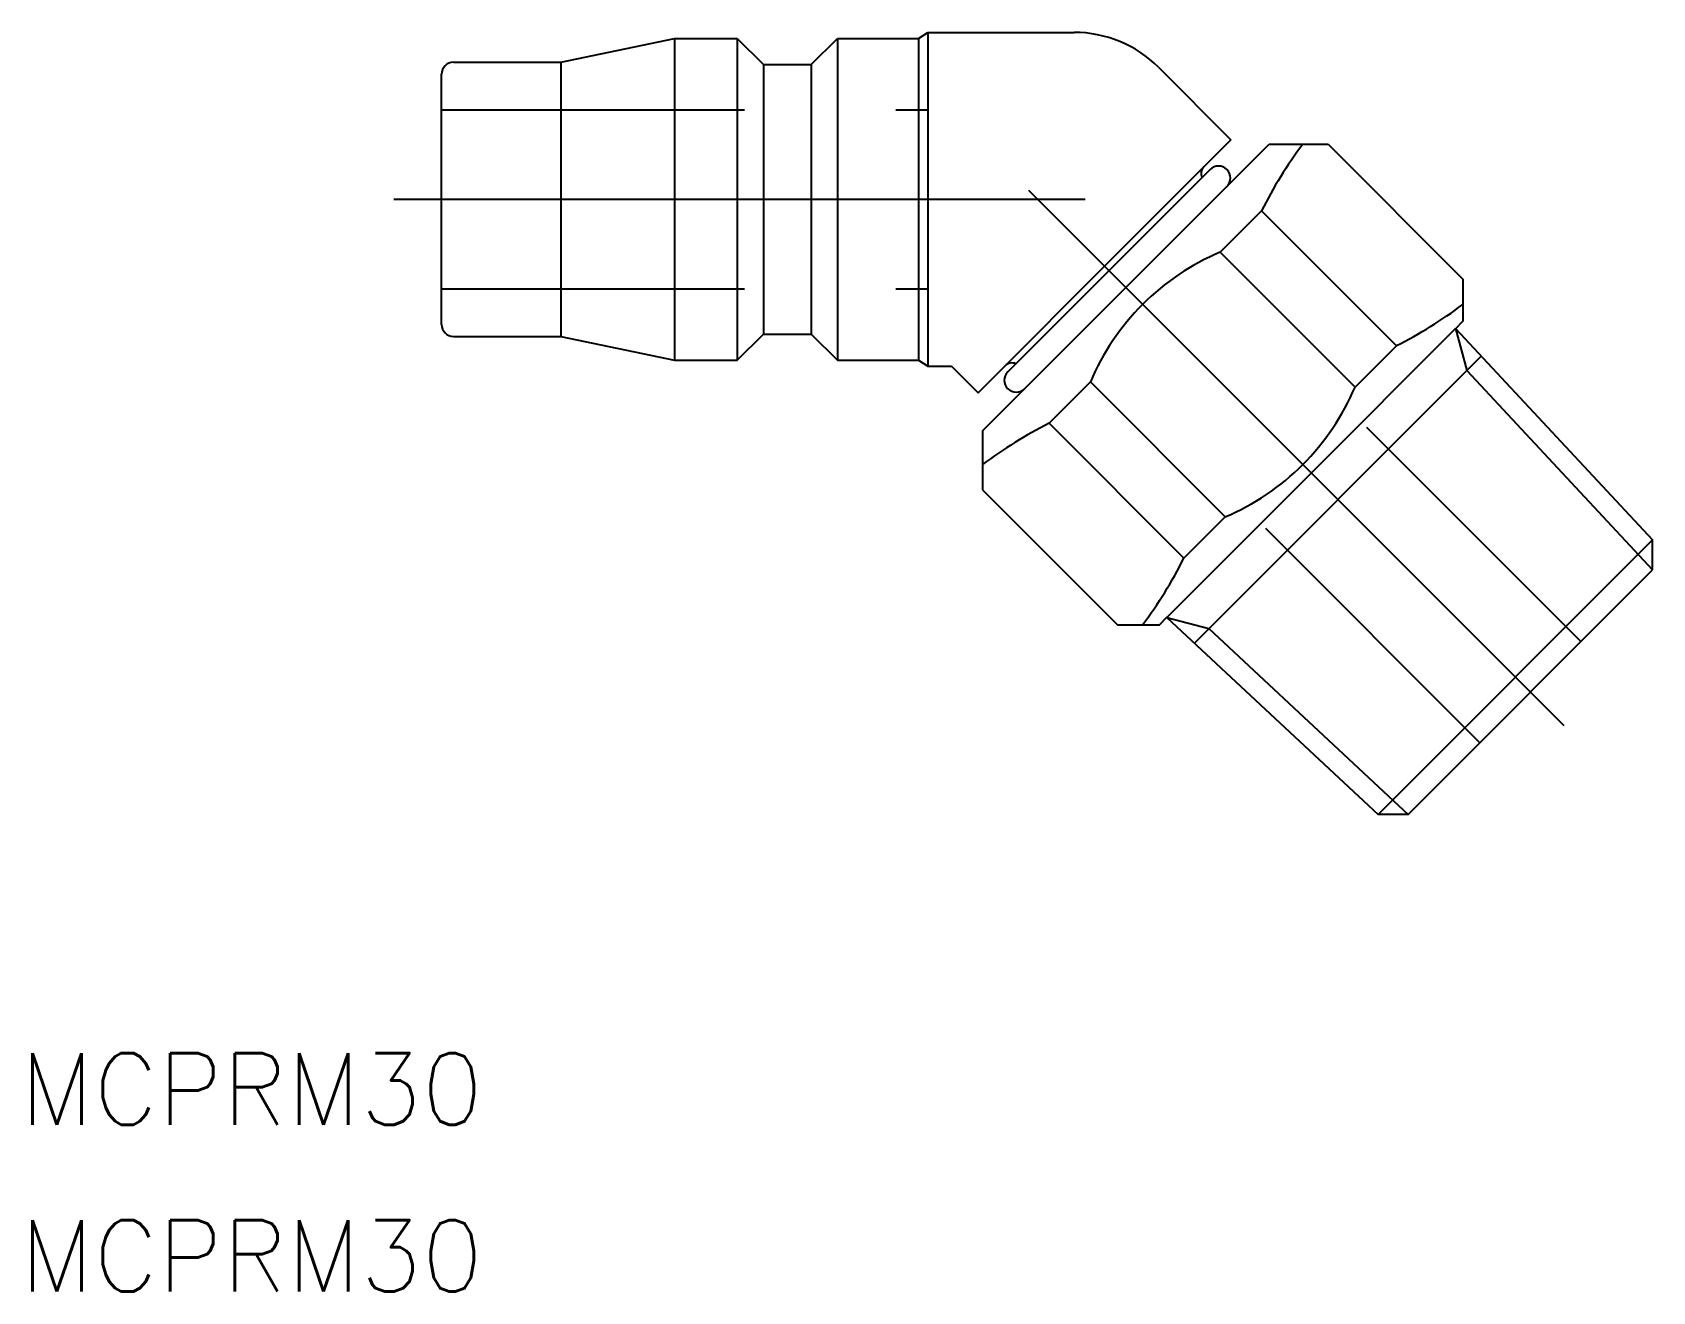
# Model space of a CAD drawing. Extents: x -17.2 to 50.8, y -45.8 to 7.
import ezdxf

# ---------------------------------------------------------------- set-up
doc = ezdxf.new("R2010")
doc.units = 0
doc.linetypes.add('CENTER', pattern=[50.8, 31.75, -6.35, 6.35, -6.35])
doc.linetypes.add('DASHED', pattern=[19.05, 12.7, -6.35])
doc.layers.get('0').update_dxf_attribs({"linetype": 'CONTINUOUS'})
doc.layers.add('CENTER', color=1, linetype='CENTER')
doc.styles.get("Standard").update_dxf_attribs({"font": 'txt.shx', "height": 3, "bigfont": 'bigfont.shx'})

msp = doc.modelspace()

# ---------------------------------------------------------------- linework, layer by layer
at = {"color": 7, "linetype": 'CONTINUOUS'}
for p, q in [((20, 6.75), (20.4, 7)), ((20.4, 7), (20.4, -7)), ((20.4, 7), (26.536, 7)), ((5, 5.75), (9.765, 6.75)), ((9.765, 6.75), (9.765, -6.75)), ((9.765, 6.75), (12.4, 6.75)), ((12.4, 6.75), (12.4, -6.75)), ((12.4, 6.75), (13.5, 5.65)), ((15.5, 5.65), (16.6, 6.75)), ((16.6, 6.75), (16.6, -6.75)), ((16.6, 6.75), (20, 6.75)), ((20, 6.75), (20, -6.75)), ((0.5, 5.75), (5, 5.75)), ((5, 5.75), (5, -5.75)), ((13.5, 5.65), (13.5, -5.65)), ((13.5, 5.65), (15.5, 5.65)), ((15.5, 5.65), (15.5, -5.65)), ((30.071, 5.536), (33.111, 2.496)), ((0, -5.25), (0, 5.25)), ((22.69, -9.711), (34.711, 2.31)), ((33.111, 2.496), (27.808, -2.808)), ((33.111, 2.496), (31.98, 1.364)), ((34.711, 2.31), (37.185, 2.31)), ((37.185, 2.31), (42.842, -3.347)), ((32.236, 1.25), (27.993, -2.993)), ((31.899, 0.913), (31.899, 0.913)), ((32.659, -2.216), (34.394, -0.481)), ((34.394, -0.481), (40.051, -6.138)), ((40.051, -6.138), (34.394, -0.481)), ((38.316, -7.873), (32.659, -2.216)), ((32.659, -2.216), (38.316, -7.873)), ((23.289, -7.326), (27.808, -2.808)), ((23.75, -7.236), (27.993, -2.993)), ((42.842, -3.347), (42.842, -5.114)), ((42.522, -5.435), (36.478, -11.478)), ((42.842, -5.114), (42.516, -5.44)), ((42.533, -5.423), (50.8, -14.287)), ((0.5, -5.75), (5, -5.75)), ((5, -5.75), (9.765, -6.75)), ((12.4, -6.75), (13.5, -5.65)), ((13.5, -5.65), (15.5, -5.65)), ((15.5, -5.65), (16.6, -6.75)), ((9.765, -6.75), (12.4, -6.75)), ((16.6, -6.75), (20, -6.75)), ((20, -6.75), (20.4, -7)), ((31.578, -18.61), (43.61, -6.578)), ((38.316, -7.873), (40.051, -6.138)), ((20.4, -7), (21.393, -7)), ((21.393, -7), (22.504, -8.111)), ((22.504, -8.111), (23.636, -6.98)), ((27.216, -7.659), (25.481, -9.394)), ((32.873, -13.316), (27.216, -7.659)), ((27.216, -7.659), (32.873, -13.316)), ((25.481, -9.394), (31.138, -15.051)), ((31.138, -15.051), (25.481, -9.394)), ((22.69, -9.711), (22.69, -12.185)), ((30.435, -17.522), (36.478, -11.478)), ((22.69, -12.185), (28.347, -17.842)), ((32.873, -13.316), (31.138, -15.051)), ((50.8, -14.287), (39.287, -25.8)), ((50.8, -15.542), (50.8, -14.287)), ((40.542, -25.8), (50.8, -15.542)), ((30.114, -17.842), (30.44, -17.516)), ((30.423, -17.533), (39.287, -25.8)), ((28.347, -17.842), (30.114, -17.842)), ((40.542, -25.8), (39.287, -25.8))]:
    msp.add_line(p, q, dxfattribs=at)
at = {"color": 3, "linetype": 'DASHED'}
for p, q in [((0, 3.75), (20.4, 3.75)), ((0, -3.75), (20.4, -3.75)), ((47.792, -18.549), (38.6, -9.357)), ((43.549, -22.792), (34.357, -13.6))]:
    msp.add_line(p, q, dxfattribs=at)
at = {"color": 3, "linetype": 'CONTINUOUS'}
for p, q in [((42.533, -5.423), (43.005, -7.183)), ((43.005, -7.183), (50.8, -15.542)), ((30.423, -17.533), (32.183, -18.005)), ((32.183, -18.005), (40.542, -25.8))]:
    msp.add_line(p, q, dxfattribs=at)
at = {"color": 7, "linetype": 'CONTINUOUS'}
for centre, radius, start, end in [((26.536, 2), 5, 45, 90), ((0.5, 5.25), 0.5, 90, 180), ((51.347, -9.059), 19, 143.24452, 153.15972), ((32.262, 1.081), 0.4, 135, 204.84791), ((32.589, 0.896), 0.5, 315, 135), ((36.655, -11.655), 10.25, 112.94583, 135), ((36.655, -11.655), 10.25, 135, 157.05417), ((31.473, 10.816), 19, 296.84028, 306.75548), ((0.5, -5.25), 0.5, 180, 270), ((24.104, -7.589), 0.5, 135, 315), ((23.919, -7.262), 0.4, 65.15208, 135), ((28.877, -3.877), 10.25, 315, 337.05417), ((34.059, -26.347), 19, 116.84028, 126.75548), ((28.877, -3.877), 10.25, 292.94583, 315), ((14.184, -6.473), 19, 323.24452, 333.15972)]:
    msp.add_arc(centre, radius, start, end, dxfattribs=at)
at = {"layer": 'CENTER', "color": 1, "linetype": 'CENTER'}
for p, q in [((47.085, -22.085), (23.586, 1.414)), ((-2, 0), (27, 0))]:
    msp.add_line(p, q, dxfattribs=at)

# ---------------------------------------------------------------- texts
at = {"color": 7, "linetype": 'CONTINUOUS'}
for p in [(-17.683, -38.808), (-17.683, -45.808)]:
    msp.add_text('MCPRM30', height=3, dxfattribs=at).set_placement(p)

doc.saveas('drawing.dxf')
